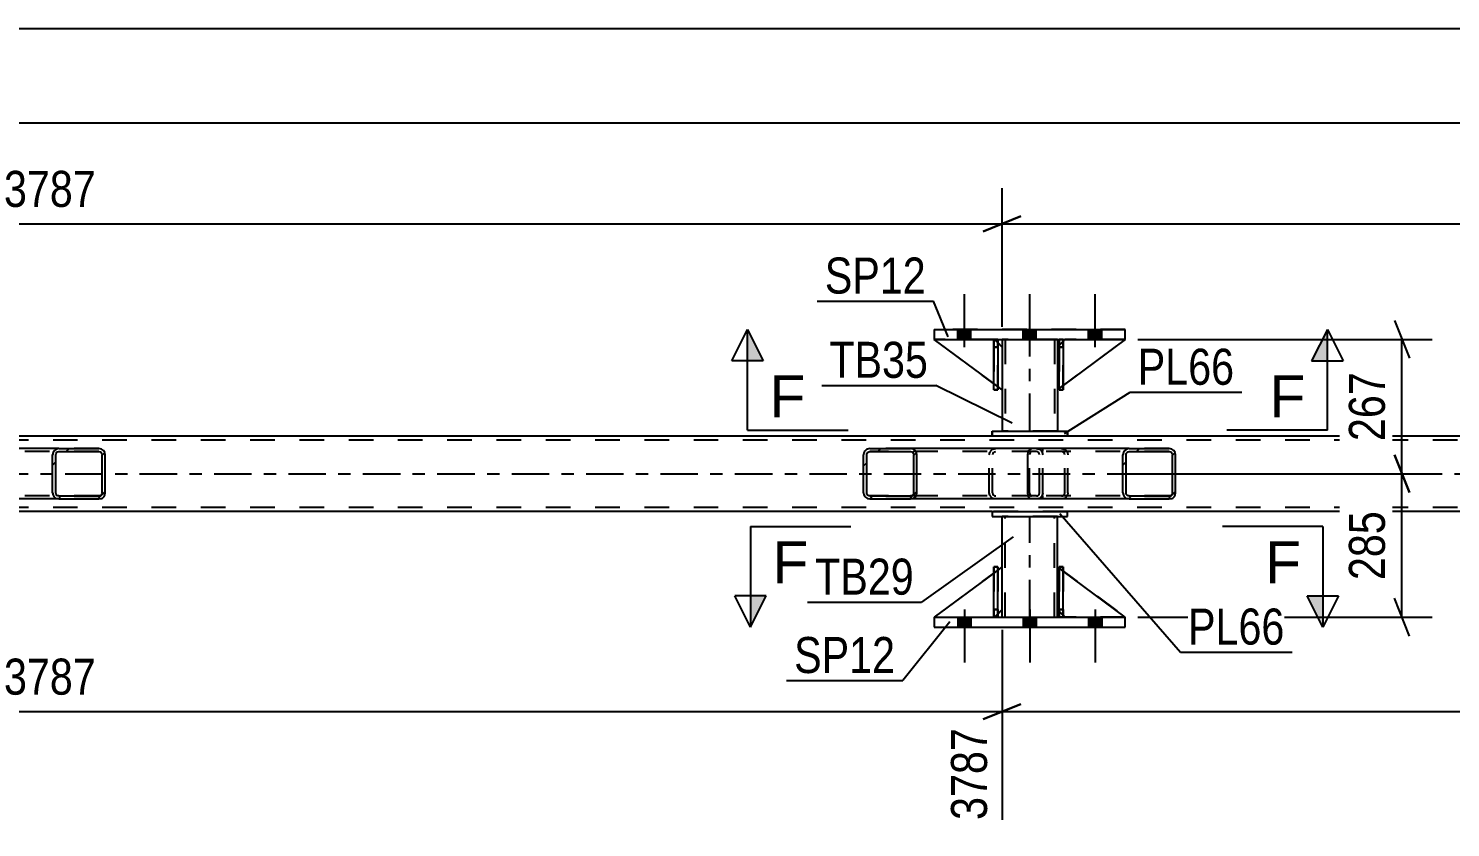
# Model space of a CAD drawing. Header units: millimetres. Extents: x 0 to 841, y 0 to 594.
# Drawn here: x 160.6 to 273.7, y 207.9 to 271.4 of the extents above; entities that cross this region are included whole.
import ezdxf

# ---------------------------------------------------------------- set-up
doc = ezdxf.new("R2010")
doc.units = ezdxf.units.MM
doc.linetypes.add('DXK_LINE_DOT2', pattern=[3.9198, 1.9599, -1.9599])
doc.linetypes.add('DXK_LINE_DOT3', pattern=[5.9187, 2.979, -0.9799, 0.9799, -0.9799])
doc.styles.add('Arial', font='ARIAL.TTF', dxfattribs={"height": 0.2})
doc.styles.add('Arial Narrow', font='ARIALN.TTF', dxfattribs={"height": 0.2})

# ---------------------------------------------------------------- blocks, each defined once
blk = doc.blocks.new('Part-232924980-11989 - 11986')
at = {"linetype": 'Continuous'}
h = blk.add_hatch(dxfattribs=at)
h.set_pattern_fill('', scale=0.7, style=0, pattern_type=0)
h.set_pattern_definition([(45, (231.2621, 237.681), (-1.57154, 1.57154), [])])
h.paths.add_polyline_path([(231.3, 237.5), (231.26, 237.68), (231.15, 237.84), (230.99, 237.94), (230.79, 237.98), (227.56, 237.98), (227.36, 237.94), (227.19, 237.84), (227.08, 237.68), (227.04, 237.5), (227.04, 234.46), (227.08, 234.27), (227.19, 234.12), (227.36, 234.01), (227.56, 233.98), (230.79, 233.98), (230.99, 234.01), (231.15, 234.12), (231.26, 234.27), (231.3, 234.46)])
h.paths.add_polyline_path([(231.03, 234.37), (230.97, 234.29), (230.89, 234.24), (230.79, 234.22), (227.56, 234.22), (227.46, 234.24), (227.37, 234.29), (227.32, 234.37), (227.3, 234.46), (227.3, 237.5), (227.32, 237.59), (227.37, 237.67), (227.46, 237.72), (227.56, 237.74), (230.79, 237.74), (230.89, 237.72), (230.97, 237.67), (231.03, 237.59), (231.05, 237.5), (231.05, 234.46)])
at = {"color": 2, "linetype": 'Continuous'}
for p, q in [((227.08, 237.68), (227.04, 237.5)), ((227.3, 237.5), (227.32, 237.59)), ((227.32, 237.59), (227.37, 237.67)), ((227.56, 237.98), (227.36, 237.94)), ((227.37, 237.67), (227.46, 237.72)), ((227.46, 237.72), (227.56, 237.74)), ((227.56, 237.98), (230.79, 237.98)), ((227.56, 237.74), (230.79, 237.74)), ((240.4, 237.98), (230.79, 237.98)), ((230.99, 237.94), (230.79, 237.98)), ((230.79, 237.74), (230.89, 237.72)), ((230.89, 237.72), (230.97, 237.67)), ((230.97, 237.67), (231.03, 237.59)), ((231.03, 237.59), (231.05, 237.5)), ((231.3, 237.5), (231.26, 237.68)), ((227.04, 234.46), (227.04, 237.5)), ((227.3, 234.46), (227.3, 237.5)), ((231.05, 234.46), (231.05, 237.5)), ((231.3, 234.46), (231.3, 237.5)), ((227.04, 234.46), (227.08, 234.27)), ((227.32, 234.37), (227.3, 234.46)), ((227.37, 234.29), (227.32, 234.37)), ((227.46, 234.24), (227.37, 234.29)), ((227.56, 234.22), (227.46, 234.24)), ((227.56, 234.22), (230.79, 234.22)), ((230.89, 234.24), (230.79, 234.22)), ((230.97, 234.29), (230.89, 234.24)), ((231.03, 234.37), (230.97, 234.29)), ((231.05, 234.46), (231.03, 234.37)), ((231.26, 234.27), (231.3, 234.46)), ((227.36, 234.01), (227.56, 233.98)), ((227.56, 233.98), (230.79, 233.98)), ((230.79, 233.98), (230.99, 234.01)), ((240.4, 233.98), (230.79, 233.98))]:
    blk.add_line(p, q, dxfattribs=at)
at = {"color": 7, "linetype": 'DXK_LINE_DOT2'}
for p, q in [((230.79, 237.98), (227.56, 237.98)), ((240.8, 237.74), (227.56, 237.74)), ((237.05, 237.5), (237.09, 237.68)), ((237.33, 237.59), (237.31, 237.5)), ((237.38, 237.67), (237.33, 237.59)), ((237.37, 237.94), (237.56, 237.98)), ((237.38, 237.67), (237.4, 237.68)), ((237.4, 237.68), (237.46, 237.72)), ((237.46, 237.72), (237.56, 237.74)), ((240.8, 237.98), (240.4, 237.98)), ((240.8, 237.98), (240.99, 237.94)), ((240.9, 237.72), (240.8, 237.74)), ((240.98, 237.67), (240.9, 237.72)), ((241.03, 237.59), (240.98, 237.67)), ((241.05, 237.5), (241.03, 237.59)), ((241.27, 237.68), (241.31, 237.5)), ((237.05, 234.46), (237.05, 237.5)), ((237.31, 234.46), (237.31, 237.5)), ((241.05, 234.46), (241.05, 237.5)), ((241.31, 234.46), (241.31, 237.5)), ((240.8, 234.22), (227.56, 234.22)), ((237.09, 234.27), (237.05, 234.46)), ((237.31, 234.46), (237.33, 234.37)), ((237.33, 234.37), (237.38, 234.29)), ((237.38, 234.29), (237.46, 234.24)), ((237.46, 234.24), (237.56, 234.22)), ((240.8, 234.22), (240.9, 234.24)), ((240.9, 234.24), (240.98, 234.29)), ((240.98, 234.29), (241.03, 234.37)), ((241.03, 234.37), (241.05, 234.46)), ((241.31, 234.46), (241.27, 234.27)), ((230.79, 233.98), (227.56, 233.98)), ((237.56, 233.98), (237.37, 234.01)), ((240.8, 233.98), (240.4, 233.98)), ((240.99, 234.01), (240.8, 233.98))]:
    blk.add_line(p, q, dxfattribs=at)
at = {"color": 2, "linetype": 'Continuous'}
for centre, start, end in [((227.54, 237.48), 110.7583, 155.68), ((230.81, 237.48), 24.32, 69.2417), ((227.54, 234.48), 204.32, 249.2417), ((230.81, 234.48), 290.7583, 335.68)]:
    blk.add_arc(centre, 0.496, start, end, dxfattribs=at)
at = {"color": 7, "linetype": 'DXK_LINE_DOT2'}
for centre, start, end in [((237.54, 237.48), 110.7583, 155.68), ((240.82, 237.48), 24.32, 69.2417), ((237.54, 234.48), 204.32, 249.2417), ((240.82, 234.48), 290.7583, 335.68)]:
    blk.add_arc(centre, 0.496, start, end, dxfattribs=at)
blk = doc.blocks.new('Part-232924980-11990 - 11986')
at = {"linetype": 'Continuous'}
h = blk.add_hatch(dxfattribs=at)
h.set_pattern_fill('', scale=0.7, style=0, pattern_type=0)
h.set_pattern_definition([(45, (166.6995, 237.681), (-1.57154, 1.57154), [])])
h.paths.add_polyline_path([(166.74, 237.5), (166.7, 237.68), (166.59, 237.84), (166.43, 237.94), (166.23, 237.98), (163.05, 237.98), (162.86, 237.94), (162.7, 237.84), (162.59, 237.68), (162.55, 237.5), (162.55, 234.46), (162.59, 234.27), (162.7, 234.12), (162.86, 234.01), (163.05, 233.98), (166.23, 233.98), (166.43, 234.01), (166.59, 234.12), (166.7, 234.27), (166.74, 234.46)])
h.paths.add_polyline_path([(166.47, 234.37), (166.41, 234.29), (166.33, 234.24), (166.23, 234.22), (163.05, 234.22), (162.95, 234.24), (162.87, 234.29), (162.82, 234.37), (162.8, 234.46), (162.8, 237.5), (162.82, 237.59), (162.87, 237.67), (162.95, 237.72), (163.05, 237.74), (166.23, 237.74), (166.33, 237.72), (166.41, 237.67), (166.47, 237.59), (166.49, 237.5), (166.49, 234.46)])
at = {"color": 2, "linetype": 'Continuous'}
for p, q in [((154.99, 237.5), (155.01, 237.68)), ((155.01, 237.68), (155.07, 237.84)), ((155.07, 237.84), (155.16, 237.94)), ((155.16, 237.94), (155.26, 237.98)), ((163.05, 237.98), (155.26, 237.98)), ((162.59, 237.68), (162.55, 237.5)), ((162.8, 237.5), (162.82, 237.59)), ((162.82, 237.59), (162.87, 237.67)), ((163.05, 237.98), (162.86, 237.94)), ((162.87, 237.67), (162.95, 237.72)), ((162.95, 237.72), (163.05, 237.74)), ((163.05, 237.98), (166.23, 237.98)), ((163.05, 237.74), (166.23, 237.74)), ((166.43, 237.94), (166.23, 237.98)), ((166.23, 237.74), (166.33, 237.72)), ((166.33, 237.72), (166.41, 237.67)), ((166.41, 237.67), (166.47, 237.59)), ((166.47, 237.59), (166.49, 237.5)), ((166.74, 237.5), (166.7, 237.68)), ((154.99, 234.46), (154.99, 237.5)), ((162.55, 234.46), (162.55, 237.5)), ((162.8, 234.46), (162.8, 237.5)), ((166.49, 234.46), (166.49, 237.5)), ((166.74, 234.46), (166.74, 237.5)), ((155.01, 234.27), (154.99, 234.46)), ((155.07, 234.12), (155.01, 234.27)), ((162.55, 234.46), (162.59, 234.27)), ((162.82, 234.37), (162.8, 234.46)), ((162.87, 234.29), (162.82, 234.37)), ((162.95, 234.24), (162.87, 234.29)), ((163.05, 234.22), (162.95, 234.24)), ((163.05, 234.22), (166.23, 234.22)), ((166.33, 234.24), (166.23, 234.22)), ((166.41, 234.29), (166.33, 234.24)), ((166.47, 234.37), (166.41, 234.29)), ((166.49, 234.46), (166.47, 234.37)), ((166.7, 234.27), (166.74, 234.46)), ((155.16, 234.01), (155.07, 234.12)), ((155.26, 233.98), (155.16, 234.01)), ((163.05, 233.98), (155.26, 233.98)), ((162.86, 234.01), (163.05, 233.98)), ((163.05, 233.98), (166.23, 233.98)), ((166.23, 233.98), (166.43, 234.01))]:
    blk.add_line(p, q, dxfattribs=at)
at = {"color": 7, "linetype": 'DXK_LINE_DOT2'}
for p, q in [((155.14, 237.59), (155.13, 237.5)), ((155.17, 237.67), (155.14, 237.59)), ((155.21, 237.72), (155.17, 237.67)), ((155.26, 237.74), (155.21, 237.72)), ((166.23, 237.74), (155.26, 237.74)), ((156.17, 237.74), (156.17, 237.98)), ((157.66, 237.98), (157.86, 237.94)), ((157.76, 237.72), (157.66, 237.74)), ((157.84, 237.67), (157.76, 237.72)), ((157.9, 237.59), (157.84, 237.67)), ((157.92, 237.5), (157.9, 237.59)), ((158.13, 237.68), (158.17, 237.5)), ((166.23, 237.98), (163.05, 237.98)), ((155.13, 234.46), (155.13, 237.5)), ((157.92, 234.46), (157.92, 237.5)), ((158.17, 234.46), (158.17, 237.5)), ((155.13, 234.46), (155.14, 234.37)), ((155.14, 234.37), (155.17, 234.29)), ((155.17, 234.29), (155.21, 234.24)), ((155.21, 234.24), (155.26, 234.22)), ((166.23, 234.22), (155.26, 234.22)), ((156.17, 233.98), (156.17, 234.22)), ((157.66, 234.22), (157.76, 234.24)), ((157.76, 234.24), (157.84, 234.29)), ((157.84, 234.29), (157.9, 234.37)), ((157.9, 234.37), (157.92, 234.46)), ((158.17, 234.46), (158.13, 234.27)), ((157.86, 234.01), (157.66, 233.98)), ((166.23, 233.98), (163.05, 233.98))]:
    blk.add_line(p, q, dxfattribs=at)
for centre, start, end in [((157.68, 237.48), 23.8494, 68.8059), ((157.68, 234.47), 291.1941, 336.1506)]:
    blk.add_arc(centre, 0.492, start, end, dxfattribs=at)
at = {"color": 2, "linetype": 'Continuous'}
for centre, start, end in [((163.04, 237.48), 111.1941, 156.1506), ((166.25, 237.48), 23.8494, 68.8059), ((163.04, 234.47), 203.8494, 248.8059), ((166.25, 234.47), 291.1941, 336.1506)]:
    blk.add_arc(centre, 0.492, start, end, dxfattribs=at)
blk = doc.blocks.new('Part-232924980-11992 - 11986')
at = {"linetype": 'Continuous'}
h = blk.add_hatch(dxfattribs=at)
h.set_pattern_fill('', scale=0.7, style=0, pattern_type=0)
h.set_pattern_definition([(45, (251.8337, 237.681), (-1.57154, 1.57154), [])])
h.paths.add_polyline_path([(251.87, 237.5), (251.83, 237.68), (251.72, 237.84), (251.56, 237.94), (251.37, 237.98), (248.18, 237.98), (247.99, 237.94), (247.83, 237.84), (247.72, 237.68), (247.68, 237.5), (247.68, 234.46), (247.72, 234.27), (247.83, 234.12), (247.99, 234.01), (248.18, 233.98), (251.37, 233.98), (251.56, 234.01), (251.72, 234.12), (251.83, 234.27), (251.87, 234.46)])
h.paths.add_polyline_path([(251.6, 234.37), (251.55, 234.29), (251.47, 234.24), (251.37, 234.22), (248.18, 234.22), (248.09, 234.24), (248.01, 234.29), (247.95, 234.37), (247.93, 234.46), (247.93, 237.5), (247.95, 237.59), (248.01, 237.67), (248.09, 237.72), (248.18, 237.74), (251.37, 237.74), (251.47, 237.72), (251.55, 237.67), (251.6, 237.59), (251.62, 237.5), (251.62, 234.46)])
at = {"color": 2, "linetype": 'Continuous'}
for p, q in [((240.13, 237.5), (240.15, 237.68)), ((240.15, 237.68), (240.2, 237.84)), ((240.2, 237.84), (240.29, 237.94)), ((240.29, 237.94), (240.4, 237.98)), ((248.18, 237.98), (240.4, 237.98)), ((247.72, 237.68), (247.68, 237.5)), ((247.93, 237.5), (247.95, 237.59)), ((247.95, 237.59), (248.01, 237.67)), ((248.18, 237.98), (247.99, 237.94)), ((248.01, 237.67), (248.09, 237.72)), ((248.09, 237.72), (248.18, 237.74)), ((248.18, 237.98), (251.37, 237.98)), ((248.18, 237.74), (251.37, 237.74)), ((251.56, 237.94), (251.37, 237.98)), ((251.37, 237.74), (251.47, 237.72)), ((251.47, 237.72), (251.55, 237.67)), ((251.55, 237.67), (251.6, 237.59)), ((251.6, 237.59), (251.62, 237.5)), ((251.87, 237.5), (251.83, 237.68)), ((240.13, 234.46), (240.13, 237.5)), ((247.68, 234.46), (247.68, 237.5)), ((247.93, 234.46), (247.93, 237.5)), ((251.62, 234.46), (251.62, 237.5)), ((251.87, 234.46), (251.87, 237.5)), ((240.15, 234.27), (240.13, 234.46)), ((240.2, 234.12), (240.15, 234.27)), ((247.68, 234.46), (247.72, 234.27)), ((247.95, 234.37), (247.93, 234.46)), ((248.01, 234.29), (247.95, 234.37)), ((248.09, 234.24), (248.01, 234.29)), ((248.18, 234.22), (248.09, 234.24)), ((248.18, 234.22), (251.37, 234.22)), ((251.47, 234.24), (251.37, 234.22)), ((251.55, 234.29), (251.47, 234.24)), ((251.6, 234.37), (251.55, 234.29)), ((251.62, 234.46), (251.6, 234.37)), ((251.83, 234.27), (251.87, 234.46)), ((240.29, 234.01), (240.2, 234.12)), ((240.4, 233.98), (240.29, 234.01)), ((248.18, 233.98), (240.4, 233.98)), ((247.99, 234.01), (248.18, 233.98)), ((248.18, 233.98), (251.37, 233.98)), ((251.37, 233.98), (251.56, 234.01))]:
    blk.add_line(p, q, dxfattribs=at)
at = {"color": 7, "linetype": 'DXK_LINE_DOT2'}
for p, q in [((240.27, 237.59), (240.26, 237.5)), ((240.3, 237.67), (240.27, 237.59)), ((240.34, 237.72), (240.3, 237.67)), ((240.4, 237.74), (240.34, 237.72)), ((251.37, 237.74), (240.4, 237.74)), ((241.31, 237.74), (241.31, 237.98)), ((242.8, 237.98), (242.99, 237.94)), ((242.9, 237.72), (242.8, 237.74)), ((242.98, 237.67), (242.9, 237.72)), ((243.03, 237.59), (242.98, 237.67)), ((243.05, 237.5), (243.03, 237.59)), ((243.26, 237.68), (243.3, 237.5)), ((251.37, 237.98), (248.18, 237.98)), ((240.26, 234.46), (240.26, 237.5)), ((243.05, 234.46), (243.05, 237.5)), ((243.3, 234.46), (243.3, 237.5)), ((240.26, 234.46), (240.27, 234.37)), ((240.27, 234.37), (240.3, 234.29)), ((240.3, 234.29), (240.34, 234.24)), ((240.34, 234.24), (240.4, 234.22)), ((251.37, 234.22), (240.4, 234.22)), ((241.31, 233.98), (241.31, 234.22)), ((242.8, 234.22), (242.9, 234.24)), ((242.9, 234.24), (242.98, 234.29)), ((242.98, 234.29), (243.03, 234.37)), ((243.03, 234.37), (243.05, 234.46)), ((243.3, 234.46), (243.26, 234.27)), ((242.99, 234.01), (242.8, 233.98)), ((251.37, 233.98), (248.18, 233.98))]:
    blk.add_line(p, q, dxfattribs=at)
for centre, start, end in [((242.81, 237.48), 23.8494, 68.8059), ((242.81, 234.47), 291.1941, 336.1506)]:
    blk.add_arc(centre, 0.492, start, end, dxfattribs=at)
at = {"color": 2, "linetype": 'Continuous'}
for centre, start, end in [((248.17, 237.48), 111.1941, 156.1506), ((251.38, 237.48), 23.8494, 68.8059), ((248.17, 234.47), 203.8494, 248.8059), ((251.38, 234.47), 291.1941, 336.1506)]:
    blk.add_arc(centre, 0.492, start, end, dxfattribs=at)
blk = doc.blocks.new('Bolt-232924980-12112 - 11986')
at = {"linetype": 'Continuous'}
for points in [[(235.59, 224.58), (234.55, 224.58), (234.55, 223.78), (235.59, 223.78)], [(235.59, 224.58), (234.55, 224.58), (234.55, 223.78), (235.59, 223.78)], [(235.59, 224.58), (234.55, 224.58), (234.55, 223.78), (235.59, 223.78)], [(240.79, 224.58), (239.75, 224.58), (239.75, 223.78), (240.79, 223.78)], [(240.79, 224.58), (239.75, 224.58), (239.75, 223.78), (240.79, 223.78)], [(245.99, 224.58), (244.95, 224.58), (244.95, 223.78), (245.99, 223.78)], [(245.99, 224.58), (244.95, 224.58), (244.95, 223.78), (245.99, 223.78)], [(245.99, 224.58), (244.95, 224.58), (244.95, 223.78), (245.99, 223.78)]]:
    blk.add_hatch(color=1, dxfattribs=at).paths.add_polyline_path(points)
at = {"color": 1, "linetype": 'Continuous'}
for p, q in [((235.07, 225.18), (235.07, 220.98)), ((235.07, 225.18), (235.07, 220.98)), ((235.07, 225.18), (235.07, 220.98)), ((240.27, 225.18), (240.27, 220.98)), ((240.27, 225.18), (240.27, 220.98)), ((245.47, 225.18), (245.47, 220.98)), ((245.47, 225.18), (245.47, 220.98)), ((245.47, 225.18), (245.47, 220.98)), ((234.55, 224.58), (234.55, 223.78)), ((234.55, 224.58), (234.55, 223.78)), ((234.55, 224.58), (234.55, 223.78)), ((235.59, 224.58), (235.59, 223.78)), ((235.59, 224.58), (235.59, 223.78)), ((235.59, 224.58), (235.59, 223.78)), ((239.75, 224.58), (239.75, 223.78)), ((239.75, 224.58), (239.75, 223.78)), ((240.79, 224.58), (240.79, 223.78)), ((240.79, 224.58), (240.79, 223.78)), ((244.95, 224.58), (244.95, 223.78)), ((244.95, 224.58), (244.95, 223.78)), ((244.95, 224.58), (244.95, 223.78)), ((245.99, 224.58), (245.99, 223.78)), ((245.99, 224.58), (245.99, 223.78)), ((245.99, 224.58), (245.99, 223.78))]:
    blk.add_line(p, q, dxfattribs=at)
blk = doc.blocks.new('Part-232924980-12008 - 11986')
at = {"color": 2, "linetype": 'Continuous'}
for p, q in [((238.07, 246.66), (238.07, 246.06)), ((242.47, 246.66), (242.47, 246.06)), ((238.07, 242.66), (238.07, 239.38)), ((242.47, 242.66), (242.47, 239.38))]:
    blk.add_line(p, q, dxfattribs=at)
at = {"color": 7, "linetype": 'DXK_LINE_DOT2'}
for p, q in [((242.47, 246.66), (238.07, 246.66)), ((238.31, 246.66), (238.31, 239.38)), ((242.23, 246.66), (242.23, 239.38)), ((238.07, 246.06), (238.07, 242.66)), ((242.47, 246.06), (242.47, 242.66)), ((242.47, 239.38), (238.07, 239.38))]:
    blk.add_line(p, q, dxfattribs=at)
at = {"color": 7, "linetype": 'DXK_LINE_DOT3'}
blk.add_line((240.27, 239.38), (240.27, 246.66), dxfattribs=at)
blk = doc.blocks.new('Part-232924980-12009 - 11986')
at = {"color": 2, "linetype": 'Continuous'}
for p, q in [((238.07, 228.58), (238.07, 232.58)), ((242.47, 228.58), (242.47, 232.58)), ((238.07, 224.58), (238.07, 225.18)), ((242.47, 224.58), (242.47, 225.18))]:
    blk.add_line(p, q, dxfattribs=at)
at = {"color": 7, "linetype": 'DXK_LINE_DOT2'}
for p, q in [((242.47, 232.58), (238.07, 232.58)), ((238.31, 224.58), (238.31, 232.58)), ((242.23, 224.58), (242.23, 232.58)), ((238.07, 225.18), (238.07, 228.58)), ((242.47, 225.18), (242.47, 228.58)), ((238.07, 224.58), (242.47, 224.58))]:
    blk.add_line(p, q, dxfattribs=at)
at = {"color": 7, "linetype": 'DXK_LINE_DOT3'}
blk.add_line((240.27, 224.58), (240.27, 232.58), dxfattribs=at)
blk = doc.blocks.new('Part-232924980-12010 - 11986')
at = {"color": 2, "linetype": 'Continuous'}
for p, q in [((237.27, 232.98), (237.27, 232.58)), ((237.27, 232.98), (243.27, 232.98)), ((237.27, 232.58), (243.27, 232.58)), ((243.27, 232.58), (243.27, 232.98))]:
    blk.add_line(p, q, dxfattribs=at)
at = {"color": 7, "linetype": 'DXK_LINE_DOT2'}
for p, q in [((243.27, 232.98), (237.27, 232.98)), ((237.27, 232.58), (243.27, 232.58))]:
    blk.add_line(p, q, dxfattribs=at)
blk = doc.blocks.new('Part-232924980-12011 - 11986')
at = {"color": 2, "linetype": 'Continuous'}
for p, q in [((237.27, 239.38), (237.27, 238.98)), ((237.27, 239.38), (243.27, 239.38)), ((243.27, 238.98), (237.27, 238.98)), ((243.27, 239.38), (243.27, 238.98))]:
    blk.add_line(p, q, dxfattribs=at)
at = {"color": 7, "linetype": 'DXK_LINE_DOT2'}
for p, q in [((237.27, 238.98), (237.27, 239.38)), ((243.27, 238.98), (243.27, 239.38))]:
    blk.add_line(p, q, dxfattribs=at)
blk = doc.blocks.new('Part-232924980-12012 - 11986')
at = {"color": 7, "linetype": 'DXK_LINE_DOT2'}
for p, q in [((242.6, 246.06), (242.6, 246.66)), ((242.6, 246.66), (242.6, 246.66)), ((242.6, 246.66), (242.6, 242.66)), ((242.6, 246.66), (242.92, 246.66)), ((242.92, 246.66), (242.92, 246.06)), ((242.92, 242.66), (242.92, 246.66)), ((242.6, 242.66), (242.6, 246.06)), ((242.6, 246.06), (242.92, 246.06)), ((242.92, 246.06), (242.92, 242.66)), ((242.6, 242.66), (242.92, 242.66))]:
    blk.add_line(p, q, dxfattribs=at)
blk = doc.blocks.new('Part-232924980-12013 - 11986')
at = {"color": 7, "linetype": 'DXK_LINE_DOT2'}
for p, q in [((237.4, 246.06), (237.4, 246.66)), ((237.4, 246.66), (237.4, 246.66)), ((237.4, 246.66), (237.4, 242.66)), ((237.4, 246.66), (237.72, 246.66)), ((237.72, 246.66), (237.72, 246.06)), ((237.72, 242.66), (237.72, 246.66)), ((237.4, 242.66), (237.4, 246.06)), ((237.4, 246.06), (237.72, 246.06)), ((237.72, 246.06), (237.72, 242.66)), ((237.4, 242.66), (237.72, 242.66))]:
    blk.add_line(p, q, dxfattribs=at)
blk = doc.blocks.new('Part-232924980-12014 - 11986')
at = {"color": 2, "linetype": 'Continuous'}
for p, q in [((242.92, 246.66), (242.6, 246.66)), ((242.6, 242.66), (242.6, 246.66)), ((242.92, 246.66), (242.92, 246.66)), ((242.92, 246.66), (242.92, 242.66)), ((242.92, 242.66), (242.6, 242.66))]:
    blk.add_line(p, q, dxfattribs=at)
at = {"color": 7, "linetype": 'DXK_LINE_DOT2'}
for p, q in [((242.6, 246.66), (242.6, 246.06)), ((242.92, 246.06), (242.92, 246.66)), ((242.92, 246.06), (242.6, 246.06)), ((242.6, 246.06), (242.6, 242.66)), ((242.92, 242.66), (242.92, 246.06))]:
    blk.add_line(p, q, dxfattribs=at)
blk = doc.blocks.new('Part-232924980-12015 - 11986')
at = {"color": 2, "linetype": 'Continuous'}
for p, q in [((237.72, 246.66), (237.4, 246.66)), ((237.4, 242.66), (237.4, 246.66)), ((237.72, 246.66), (237.72, 246.66)), ((237.72, 246.66), (237.72, 242.66)), ((237.72, 242.66), (237.4, 242.66))]:
    blk.add_line(p, q, dxfattribs=at)
at = {"color": 7, "linetype": 'DXK_LINE_DOT2'}
for p, q in [((237.4, 246.66), (237.4, 246.06)), ((237.72, 246.06), (237.72, 246.66)), ((237.72, 246.06), (237.4, 246.06)), ((237.4, 246.06), (237.4, 242.66)), ((237.72, 242.66), (237.72, 246.06))]:
    blk.add_line(p, q, dxfattribs=at)
blk = doc.blocks.new('Part-232924980-12016 - 11986')
at = {"color": 7, "linetype": 'DXK_LINE_DOT2'}
for p, q in [((243.07, 246.66), (242.47, 246.06)), ((242.47, 242.66), (247.87, 246.66)), ((242.47, 246.06), (243.07, 246.66)), ((247.87, 246.66), (243.07, 246.66)), ((242.47, 246.06), (242.47, 242.66)), ((242.47, 246.06), (242.47, 246.06)), ((242.47, 246.06), (242.47, 242.66))]:
    blk.add_line(p, q, dxfattribs=at)
blk = doc.blocks.new('Part-232924980-12017 - 11986')
at = {"color": 7, "linetype": 'DXK_LINE_DOT2'}
for p, q in [((242.47, 246.06), (243.07, 246.66)), ((247.87, 246.66), (243.07, 246.66)), ((242.47, 246.06), (242.47, 242.66)), ((242.92, 246.5), (242.6, 246.18)), ((242.47, 242.66), (242.92, 242.99))]:
    blk.add_line(p, q, dxfattribs=at)
at = {"color": 2, "linetype": 'Continuous'}
for p, q in [((243.07, 246.66), (242.92, 246.5)), ((247.87, 246.66), (242.92, 242.99)), ((242.6, 246.18), (242.47, 246.06)), ((242.47, 246.06), (242.47, 242.66)), ((242.47, 246.06), (242.47, 246.06)), ((242.6, 242.75), (242.47, 242.66))]:
    blk.add_line(p, q, dxfattribs=at)
blk = doc.blocks.new('Part-232924980-12018 - 11986')
at = {"color": 7, "linetype": 'DXK_LINE_DOT2'}
for p, q in [((238.07, 242.66), (232.67, 246.66)), ((232.67, 246.66), (237.47, 246.66)), ((237.47, 246.66), (238.07, 246.06)), ((238.07, 246.06), (238.07, 242.66))]:
    blk.add_line(p, q, dxfattribs=at)
blk = doc.blocks.new('Part-232924980-12019 - 11986')
at = {"color": 2, "linetype": 'Continuous'}
for p, q in [((237.4, 243.16), (232.67, 246.66)), ((237.72, 246.41), (238.07, 246.06)), ((238.07, 246.06), (238.07, 242.66)), ((238.07, 242.66), (237.72, 242.92))]:
    blk.add_line(p, q, dxfattribs=at)
at = {"color": 7, "linetype": 'DXK_LINE_DOT2'}
for p, q in [((237.47, 246.66), (232.67, 246.66)), ((237.72, 246.41), (237.47, 246.66)), ((237.72, 242.92), (237.4, 243.16))]:
    blk.add_line(p, q, dxfattribs=at)
blk = doc.blocks.new('Part-232924980-12020 - 11986')
at = {"color": 7, "linetype": 'DXK_LINE_DOT2'}
for p, q in [((242.92, 228.58), (242.6, 228.58)), ((242.6, 225.18), (242.6, 228.58)), ((242.6, 224.58), (242.6, 228.58)), ((242.92, 228.58), (242.92, 225.18)), ((242.92, 224.58), (242.92, 228.58)), ((242.92, 225.18), (242.6, 225.18)), ((242.6, 224.58), (242.6, 225.18)), ((242.92, 225.18), (242.92, 224.58)), ((242.92, 224.58), (242.6, 224.58)), ((242.92, 224.58), (242.92, 224.58))]:
    blk.add_line(p, q, dxfattribs=at)
blk = doc.blocks.new('Part-232924980-12021 - 11986')
at = {"color": 7, "linetype": 'DXK_LINE_DOT2'}
for p, q in [((237.72, 228.58), (237.4, 228.58)), ((237.4, 225.18), (237.4, 228.58)), ((237.4, 224.58), (237.4, 228.58)), ((237.72, 228.58), (237.72, 225.18)), ((237.72, 224.58), (237.72, 228.58)), ((237.72, 225.18), (237.4, 225.18)), ((237.4, 224.58), (237.4, 225.18)), ((237.72, 225.18), (237.72, 224.58)), ((237.72, 224.58), (237.4, 224.58)), ((237.72, 224.58), (237.72, 224.58))]:
    blk.add_line(p, q, dxfattribs=at)
blk = doc.blocks.new('Part-232924980-12022 - 11986')
at = {"color": 2, "linetype": 'Continuous'}
for p, q in [((242.6, 224.58), (242.6, 228.58)), ((242.6, 228.58), (242.92, 228.58)), ((242.92, 224.58), (242.92, 228.58)), ((242.6, 224.58), (242.6, 224.58)), ((242.92, 224.58), (242.6, 224.58))]:
    blk.add_line(p, q, dxfattribs=at)
at = {"color": 7, "linetype": 'DXK_LINE_DOT2'}
for p, q in [((242.6, 228.58), (242.6, 225.18)), ((242.92, 225.18), (242.92, 228.58)), ((242.6, 225.18), (242.6, 224.58)), ((242.6, 225.18), (242.92, 225.18)), ((242.92, 224.58), (242.92, 225.18)), ((242.6, 224.58), (242.6, 224.58))]:
    blk.add_line(p, q, dxfattribs=at)
blk = doc.blocks.new('Part-232924980-12023 - 11986')
at = {"color": 2, "linetype": 'Continuous'}
for p, q in [((237.4, 224.58), (237.4, 228.58)), ((237.4, 228.58), (237.72, 228.58)), ((237.72, 224.58), (237.72, 228.58)), ((237.4, 224.58), (237.4, 224.58)), ((237.72, 224.58), (237.4, 224.58))]:
    blk.add_line(p, q, dxfattribs=at)
at = {"color": 7, "linetype": 'DXK_LINE_DOT2'}
for p, q in [((237.4, 228.58), (237.4, 225.18)), ((237.72, 225.18), (237.72, 228.58)), ((237.4, 225.18), (237.4, 224.58)), ((237.4, 225.18), (237.72, 225.18)), ((237.72, 224.58), (237.72, 225.18)), ((237.4, 224.58), (237.4, 224.58))]:
    blk.add_line(p, q, dxfattribs=at)
blk = doc.blocks.new('Part-232924980-12024 - 11986')
at = {"color": 7, "linetype": 'DXK_LINE_DOT2'}
for p, q in [((242.47, 225.18), (242.47, 228.58)), ((242.47, 228.58), (247.87, 224.58)), ((242.47, 228.58), (242.47, 225.18)), ((243.07, 224.58), (242.47, 225.18)), ((242.47, 225.18), (242.47, 225.18)), ((242.47, 225.18), (243.07, 224.58)), ((247.87, 224.58), (243.07, 224.58))]:
    blk.add_line(p, q, dxfattribs=at)
blk = doc.blocks.new('Part-232924980-12025 - 11986')
at = {"color": 2, "linetype": 'Continuous'}
for p, q in [((242.47, 228.58), (242.47, 228.58)), ((242.47, 225.18), (242.47, 228.58)), ((242.6, 228.48), (242.47, 228.58)), ((247.87, 224.58), (242.92, 228.25)), ((242.47, 225.18), (242.47, 225.18)), ((242.6, 225.05), (242.47, 225.18)), ((243.07, 224.58), (242.92, 224.73))]:
    blk.add_line(p, q, dxfattribs=at)
at = {"color": 7, "linetype": 'DXK_LINE_DOT2'}
for p, q in [((242.47, 225.18), (242.47, 228.58)), ((242.92, 228.25), (242.6, 228.48)), ((243.07, 224.58), (242.47, 225.18)), ((242.92, 224.73), (242.6, 225.05)), ((247.87, 224.58), (243.07, 224.58))]:
    blk.add_line(p, q, dxfattribs=at)
blk = doc.blocks.new('Part-232924980-12026 - 11986')
at = {"color": 7, "linetype": 'DXK_LINE_DOT2'}
for p, q in [((238.07, 228.58), (232.67, 224.58)), ((238.07, 225.18), (238.07, 228.58)), ((237.47, 224.58), (238.07, 225.18)), ((232.67, 224.58), (237.47, 224.58))]:
    blk.add_line(p, q, dxfattribs=at)
blk = doc.blocks.new('Part-232924980-12027 - 11986')
at = {"color": 2, "linetype": 'Continuous'}
for p, q in [((238.07, 228.58), (237.72, 228.31)), ((238.07, 225.18), (238.07, 228.58)), ((237.4, 228.08), (232.67, 224.58)), ((238.07, 225.18), (237.72, 224.82))]:
    blk.add_line(p, q, dxfattribs=at)
at = {"color": 7, "linetype": 'DXK_LINE_DOT2'}
for p, q in [((237.72, 228.31), (237.4, 228.08)), ((232.67, 224.58), (232.67, 224.58)), ((232.67, 224.58), (232.67, 224.58)), ((232.67, 224.58), (237.47, 224.58)), ((237.47, 224.58), (237.72, 224.82))]:
    blk.add_line(p, q, dxfattribs=at)
blk = doc.blocks.new('Part-232924980-12028 - 11986')
at = {"color": 2, "linetype": 'Continuous'}
for p, q in [((232.67, 224.58), (232.67, 223.78)), ((232.67, 224.58), (247.87, 224.58)), ((247.87, 223.78), (247.87, 224.58)), ((232.67, 223.78), (247.87, 223.78))]:
    blk.add_line(p, q, dxfattribs=at)
at = {"color": 7, "linetype": 'DXK_LINE_DOT2'}
for p, q in [((232.67, 224.58), (247.87, 224.58)), ((232.67, 223.78), (247.87, 223.78))]:
    blk.add_line(p, q, dxfattribs=at)
blk = doc.blocks.new('Part-232924980-12029 - 11986')
at = {"color": 2, "linetype": 'Continuous'}
for p, q in [((232.67, 247.46), (247.87, 247.46)), ((232.67, 247.46), (232.67, 246.66)), ((232.67, 246.66), (247.87, 246.66)), ((247.87, 246.66), (247.87, 247.46))]:
    blk.add_line(p, q, dxfattribs=at)
at = {"color": 7, "linetype": 'DXK_LINE_DOT2'}
for p, q in [((247.87, 247.46), (232.67, 247.46)), ((232.67, 246.66), (247.87, 246.66))]:
    blk.add_line(p, q, dxfattribs=at)
blk = doc.blocks.new('Part-232924980-12074 - 11986')
at = {"color": 2, "linetype": 'Continuous'}
for p, q in [((237.27, 238.98), (90.61, 238.98)), ((492.68, 238.98), (243.27, 238.98)), ((237.27, 232.98), (90.61, 232.98)), ((772.11, 232.98), (243.27, 232.98))]:
    blk.add_line(p, q, dxfattribs=at)
at = {"color": 7, "linetype": 'DXK_LINE_DOT2'}
for p, q in [((243.27, 238.98), (237.27, 238.98)), ((772.11, 238.66), (86.61, 238.66)), ((772.11, 233.3), (86.61, 233.3)), ((243.27, 232.98), (237.27, 232.98))]:
    blk.add_line(p, q, dxfattribs=at)
at = {"color": 7, "linetype": 'DXK_LINE_DOT3'}
blk.add_line((86.61, 235.98), (772.11, 235.98), dxfattribs=at)
blk = doc.blocks.new('Bolt-232924980-12113 - 11986')
at = {"linetype": 'Continuous'}
for points in [[(234.55, 246.66), (235.59, 246.66), (235.59, 247.46), (234.55, 247.46)], [(234.55, 246.66), (235.59, 246.66), (235.59, 247.46), (234.55, 247.46)], [(234.55, 246.66), (235.59, 246.66), (235.59, 247.46), (234.55, 247.46)], [(239.75, 246.66), (240.79, 246.66), (240.79, 247.46), (239.75, 247.46)], [(239.75, 246.66), (240.79, 246.66), (240.79, 247.46), (239.75, 247.46)], [(244.95, 246.66), (245.99, 246.66), (245.99, 247.46), (244.95, 247.46)], [(244.95, 246.66), (245.99, 246.66), (245.99, 247.46), (244.95, 247.46)], [(244.95, 246.66), (245.99, 246.66), (245.99, 247.46), (244.95, 247.46)]]:
    blk.add_hatch(color=1, dxfattribs=at).paths.add_polyline_path(points)
at = {"color": 1, "linetype": 'Continuous'}
for p, q in [((235.07, 246.06), (235.07, 250.26)), ((235.07, 246.06), (235.07, 250.26)), ((235.07, 246.06), (235.07, 250.26)), ((240.27, 246.06), (240.27, 250.26)), ((240.27, 246.06), (240.27, 250.26)), ((245.47, 246.06), (245.47, 250.26)), ((245.47, 246.06), (245.47, 250.26)), ((245.47, 246.06), (245.47, 250.26)), ((234.55, 246.66), (234.55, 247.46)), ((234.55, 246.66), (234.55, 247.46)), ((234.55, 246.66), (234.55, 247.46)), ((235.59, 246.66), (235.59, 247.46)), ((235.59, 246.66), (235.59, 247.46)), ((235.59, 246.66), (235.59, 247.46)), ((239.75, 246.66), (239.75, 247.46)), ((239.75, 246.66), (239.75, 247.46)), ((240.79, 246.66), (240.79, 247.46)), ((240.79, 246.66), (240.79, 247.46)), ((244.95, 246.66), (244.95, 247.46)), ((244.95, 246.66), (244.95, 247.46)), ((244.95, 246.66), (244.95, 247.46)), ((245.99, 246.66), (245.99, 247.46)), ((245.99, 246.66), (245.99, 247.46)), ((245.99, 246.66), (245.99, 247.46))]:
    blk.add_line(p, q, dxfattribs=at)
blk = doc.blocks.new('StraightDimension-232924980-16216 - 11986')
at = {"color": 7, "linetype": 'Continuous'}
for p, q in [((238.07, 223.58), (238.07, 208.46)), ((239.57, 217.67), (236.57, 216.47)), ((238.07, 217.07), (493.48, 217.07))]:
    blk.add_line(p, q, dxfattribs=at)
blk = doc.blocks.new('StraightDimension-232924980-36996 - 11986')
at = {"color": 7, "linetype": 'Continuous'}
for p, q in [((269.27, 248.16), (270.47, 245.16)), ((248.87, 246.66), (272.27, 246.66)), ((269.87, 235.98), (269.87, 246.66)), ((270.47, 234.48), (269.27, 237.48)), ((248.87, 235.98), (272.27, 235.98))]:
    blk.add_line(p, q, dxfattribs=at)
at = {"color": 0}
blk.add_wipeout([(269.12, 244.66), (264.92, 244.66), (264.92, 237.98), (269.12, 237.98)], dxfattribs=at)
at = {"color": 3, "style": 'Arial Narrow'}
blk.add_text('267', height=2.863, rotation=90.0002, dxfattribs=at).set_placement((268.52, 238.58))
blk = doc.blocks.new('StraightDimension-232924980-16293 - 11986')
at = {"color": 7, "linetype": 'Continuous'}
for p, q in [((238.07, 247.66), (238.07, 258.7)), ((239.57, 256.45), (236.57, 255.25)), ((238.07, 255.85), (493.48, 255.85))]:
    blk.add_line(p, q, dxfattribs=at)
blk = doc.blocks.new('StraightDimension-232924980-16363 - 11986')
at = {"color": 7, "linetype": 'Continuous'}
blk.add_line((86.61, 263.89), (796.21, 263.89), dxfattribs=at)
blk = doc.blocks.new('StraightDimension-232924980-16217 - 11986')
at = {"color": 7, "linetype": 'Continuous'}
for p, q in [((238.07, 223.58), (238.07, 208.46)), ((236.57, 216.47), (239.57, 217.67)), ((86.61, 217.07), (238.07, 217.07))]:
    blk.add_line(p, q, dxfattribs=at)
at = {"color": 0}
blk.add_wipeout([(166.59, 217.82), (166.59, 222.02), (158.08, 222.02), (158.08, 217.82)], dxfattribs=at)
at = {"color": 3, "style": 'Arial Narrow'}
blk.add_text('3787', height=2.863, dxfattribs=at).set_placement((158.68, 218.42))
at = {"color": 0, "linetype": 'Continuous'}
blk.add_wipeout([(237.47, 216.37), (233.27, 216.37), (233.27, 207.86), (237.47, 207.86)], dxfattribs=at)
at = {"color": 3, "linetype": 'Continuous', "style": 'Arial Narrow'}
blk.add_text('3787', height=2.863, rotation=90.0002, dxfattribs=at).set_placement((236.87, 208.46))
blk = doc.blocks.new('StraightDimension-232924980-16294 - 11986')
at = {"color": 7, "linetype": 'Continuous'}
for p, q in [((238.07, 247.66), (238.07, 258.7)), ((86.61, 255.85), (238.07, 255.85)), ((236.57, 255.25), (239.57, 256.45))]:
    blk.add_line(p, q, dxfattribs=at)
at = {"color": 0}
blk.add_wipeout([(166.59, 256.6), (166.59, 260.8), (158.08, 260.8), (158.08, 256.6)], dxfattribs=at)
at = {"color": 3, "style": 'Arial Narrow'}
blk.add_text('3787', height=2.863, dxfattribs=at).set_placement((158.68, 257.2))
blk = doc.blocks.new('StraightDimension-232924980-16417 - 11986')
at = {"color": 7, "linetype": 'Continuous'}
blk.add_line((85.81, 271.39), (797.01, 271.39), dxfattribs=at)
blk = doc.blocks.new('StraightDimension-232924980-36997 - 11986')
at = {"color": 7, "linetype": 'Continuous'}
for p, q in [((269.27, 237.48), (270.47, 234.48)), ((248.87, 235.98), (272.27, 235.98)), ((269.87, 224.58), (269.87, 235.98)), ((270.47, 223.08), (269.27, 226.08)), ((248.87, 224.58), (272.27, 224.58))]:
    blk.add_line(p, q, dxfattribs=at)
at = {"color": 0}
blk.add_wipeout([(269.12, 233.62), (264.92, 233.62), (264.92, 226.93), (269.12, 226.93)], dxfattribs=at)
at = {"color": 3, "style": 'Arial Narrow'}
blk.add_text('285', height=2.863, rotation=90.0002, dxfattribs=at).set_placement((268.52, 227.53))
blk = doc.blocks.new('SectionMark-232924980-17978 - 11986')
at = {"linetype": 'Continuous'}
for points in [[(218.05, 226.28), (219.3, 226.28), (218.05, 223.78)], [(262.34, 226.28), (263.59, 226.28), (263.59, 223.78)]]:
    blk.add_hatch(color=6, dxfattribs=at).paths.add_polyline_path(points)
at = {"color": 6, "linetype": 'Continuous'}
for p, q in [((218.05, 231.78), (226.05, 231.78)), ((218.05, 231.78), (218.05, 223.78)), ((263.59, 231.78), (255.59, 231.78)), ((263.59, 231.78), (263.59, 223.78)), ((218.05, 223.78), (216.8, 226.28)), ((219.3, 226.28), (216.8, 226.28)), ((218.05, 223.78), (219.3, 226.28)), ((262.34, 226.28), (264.84, 226.28)), ((263.59, 223.78), (262.34, 226.28)), ((264.84, 226.28), (263.59, 223.78))]:
    blk.add_line(p, q, dxfattribs=at)
at = {"color": 0, "linetype": 'Continuous'}
for points in [[(222.65, 227.28), (222.65, 230.78), (219.8, 230.78), (219.8, 227.28)], [(261.84, 227.28), (261.84, 230.78), (258.99, 230.78), (258.99, 227.28)]]:
    blk.add_wipeout(points, dxfattribs=at)
at = {"color": 3, "linetype": 'Continuous', "style": 'Arial'}
for p in [(219.8, 227.28), (258.99, 227.28)]:
    blk.add_text('F', height=3.34, dxfattribs=at).set_placement(p)
blk = doc.blocks.new('SectionMark-232924980-18473 - 11986')
at = {"linetype": 'Continuous'}
for points in [[(219.07, 244.96), (217.82, 244.96), (217.82, 247.46)], [(263.94, 244.96), (262.69, 244.96), (263.94, 247.46)]]:
    blk.add_hatch(color=6, dxfattribs=at).paths.add_polyline_path(points)
at = {"color": 6, "linetype": 'Continuous'}
for p, q in [((216.57, 244.96), (217.82, 247.46)), ((217.82, 239.46), (217.82, 247.46)), ((217.82, 247.46), (219.07, 244.96)), ((263.94, 247.46), (262.69, 244.96)), ((263.94, 239.46), (263.94, 247.46)), ((263.94, 247.46), (265.19, 244.96)), ((219.07, 244.96), (216.57, 244.96)), ((262.69, 244.96), (265.19, 244.96)), ((217.82, 239.46), (225.82, 239.46)), ((263.94, 239.46), (255.94, 239.46))]:
    blk.add_line(p, q, dxfattribs=at)
at = {"color": 0, "linetype": 'Continuous'}
for points in [[(222.42, 240.46), (222.42, 243.96), (219.57, 243.96), (219.57, 240.46)], [(262.19, 240.46), (262.19, 243.96), (259.34, 243.96), (259.34, 240.46)]]:
    blk.add_wipeout(points, dxfattribs=at)
at = {"color": 3, "linetype": 'Continuous', "style": 'Arial'}
for p in [(219.57, 240.46), (259.34, 240.46)]:
    blk.add_text('F', height=3.34, dxfattribs=at).set_placement(p)
blk = doc.blocks.new('Mark-232924980-16433 - 11986')
at = {"color": 30, "linetype": 'Continuous'}
for p in [(223.73, 243.01), (238.86, 240)]:
    blk.add_line(p, (232.79, 243.01), dxfattribs=at)
at = {"color": 0}
blk.add_wipeout([(232.19, 243.61), (232.19, 246.61), (224.33, 246.61), (224.33, 243.61)], dxfattribs=at)
blk.add_wipeout([(232.19, 243.61), (232.19, 246.61), (224.33, 246.61), (224.33, 243.61)], dxfattribs=at)
at = {"color": 3, "style": 'Arial Narrow'}
blk.add_text('TB35', height=2.863, dxfattribs=at).set_placement((224.33, 243.61))
blk = doc.blocks.new('Mark-232924980-16436 - 11986')
at = {"color": 30, "linetype": 'Continuous'}
for p in [(238.96, 230.97), (222.6, 225.77)]:
    blk.add_line(p, (231.66, 225.77), dxfattribs=at)
at = {"color": 0}
blk.add_wipeout([(231.06, 226.37), (231.06, 229.37), (223.2, 229.37), (223.2, 226.37)], dxfattribs=at)
blk.add_wipeout([(231.06, 226.37), (231.06, 229.37), (223.2, 229.37), (223.2, 226.37)], dxfattribs=at)
at = {"color": 3, "style": 'Arial Narrow'}
blk.add_text('TB29', height=2.863, dxfattribs=at).set_placement((223.2, 226.37))
blk = doc.blocks.new('Mark-232924980-16439 - 11986')
at = {"color": 30, "linetype": 'Continuous'}
for p, q in [((242.67, 232.83), (252.26, 221.8)), ((252.26, 221.8), (261.13, 221.8))]:
    blk.add_line(p, q, dxfattribs=at)
at = {"color": 0}
blk.add_wipeout([(260.53, 222.4), (260.53, 225.4), (252.86, 225.4), (252.86, 222.4)], dxfattribs=at)
blk.add_wipeout([(260.53, 222.4), (260.53, 225.4), (252.86, 225.4), (252.86, 222.4)], dxfattribs=at)
at = {"color": 3, "style": 'Arial Narrow'}
blk.add_text('PL66', height=2.863, dxfattribs=at).set_placement((252.86, 222.4))
blk = doc.blocks.new('Mark-232924980-16442 - 11986')
at = {"color": 30, "linetype": 'Continuous'}
for p, q in [((243.03, 239.19), (248.26, 242.46)), ((248.26, 242.46), (257.13, 242.46))]:
    blk.add_line(p, q, dxfattribs=at)
at = {"color": 0}
blk.add_wipeout([(256.53, 243.06), (256.53, 246.06), (248.86, 246.06), (248.86, 243.06)], dxfattribs=at)
blk.add_wipeout([(256.53, 243.06), (256.53, 246.06), (248.86, 246.06), (248.86, 243.06)], dxfattribs=at)
at = {"color": 3, "style": 'Arial Narrow'}
blk.add_text('PL66', height=2.863, dxfattribs=at).set_placement((248.86, 243.06))
blk = doc.blocks.new('Mark-232924980-16445 - 11986')
at = {"color": 30, "linetype": 'Continuous'}
for p in [(233.91, 224.22), (220.93, 219.54)]:
    blk.add_line(p, (230.17, 219.54), dxfattribs=at)
at = {"color": 0}
blk.add_wipeout([(229.57, 220.14), (229.57, 223.14), (221.53, 223.14), (221.53, 220.14)], dxfattribs=at)
blk.add_wipeout([(229.57, 220.14), (229.57, 223.14), (221.53, 223.14), (221.53, 220.14)], dxfattribs=at)
at = {"color": 3, "style": 'Arial Narrow'}
blk.add_text('SP12', height=2.863, dxfattribs=at).set_placement((221.53, 220.14))
blk = doc.blocks.new('Mark-232924980-16448 - 11986')
at = {"color": 30, "linetype": 'Continuous'}
for p in [(223.37, 249.71), (233.79, 246.87)]:
    blk.add_line(p, (232.61, 249.71), dxfattribs=at)
at = {"color": 0}
blk.add_wipeout([(232.01, 250.31), (232.01, 253.31), (223.97, 253.31), (223.97, 250.31)], dxfattribs=at)
blk.add_wipeout([(232.01, 250.31), (232.01, 253.31), (223.97, 253.31), (223.97, 250.31)], dxfattribs=at)
at = {"color": 3, "style": 'Arial Narrow'}
blk.add_text('SP12', height=2.863, dxfattribs=at).set_placement((223.97, 250.31))

msp = doc.modelspace()

# ---------------------------------------------------------------- block references
for name in ['Bolt-232924980-12113 - 11986', 'Part-232924980-12029 - 11986', 'Part-232924980-12018 - 11986', 'Part-232924980-12019 - 11986', 'Part-232924980-12013 - 11986', 'Part-232924980-12015 - 11986', 'Part-232924980-12008 - 11986', 'Part-232924980-12016 - 11986', 'Part-232924980-12017 - 11986', 'Part-232924980-12012 - 11986', 'Part-232924980-12014 - 11986', 'Part-232924980-12074 - 11986', 'Part-232924980-12011 - 11986', 'Part-232924980-11990 - 11986', 'Part-232924980-11989 - 11986', 'Part-232924980-11992 - 11986', 'Part-232924980-12010 - 11986', 'Part-232924980-12009 - 11986', 'Part-232924980-12026 - 11986', 'Part-232924980-12027 - 11986', 'Part-232924980-12021 - 11986', 'Part-232924980-12023 - 11986', 'Part-232924980-12024 - 11986', 'Part-232924980-12025 - 11986', 'Part-232924980-12020 - 11986', 'Part-232924980-12022 - 11986', 'Bolt-232924980-12112 - 11986', 'Part-232924980-12028 - 11986']:
    msp.add_blockref(name, (0, 0))

# ---------------------------------------------------------------- next in the draw order: block references
for name in ['StraightDimension-232924980-36996 - 11986', 'StraightDimension-232924980-16216 - 11986']:
    msp.add_blockref(name, (0, 0))

# ---------------------------------------------------------------- next in the draw order: block references
for name in ['StraightDimension-232924980-16293 - 11986', 'StraightDimension-232924980-36997 - 11986', 'StraightDimension-232924980-16217 - 11986']:
    msp.add_blockref(name, (0, 0))

# ---------------------------------------------------------------- next in the draw order: block references
for name in ['StraightDimension-232924980-16363 - 11986', 'SectionMark-232924980-17978 - 11986']:
    msp.add_blockref(name, (0, 0))

# ---------------------------------------------------------------- next in the draw order: block references
for name in ['StraightDimension-232924980-16294 - 11986', 'Mark-232924980-16439 - 11986', 'Mark-232924980-16436 - 11986', 'Mark-232924980-16445 - 11986']:
    msp.add_blockref(name, (0, 0))

# ---------------------------------------------------------------- next in the draw order: block references
msp.add_blockref('StraightDimension-232924980-16417 - 11986', (0, 0))

# ---------------------------------------------------------------- next in the draw order: block references
msp.add_blockref('SectionMark-232924980-18473 - 11986', (0, 0))

# ---------------------------------------------------------------- next in the draw order: block references
for name in ['Mark-232924980-16433 - 11986', 'Mark-232924980-16442 - 11986']:
    msp.add_blockref(name, (0, 0))

# ---------------------------------------------------------------- next in the draw order: block references
msp.add_blockref('Mark-232924980-16448 - 11986', (0, 0))

doc.saveas('drawing.dxf')
